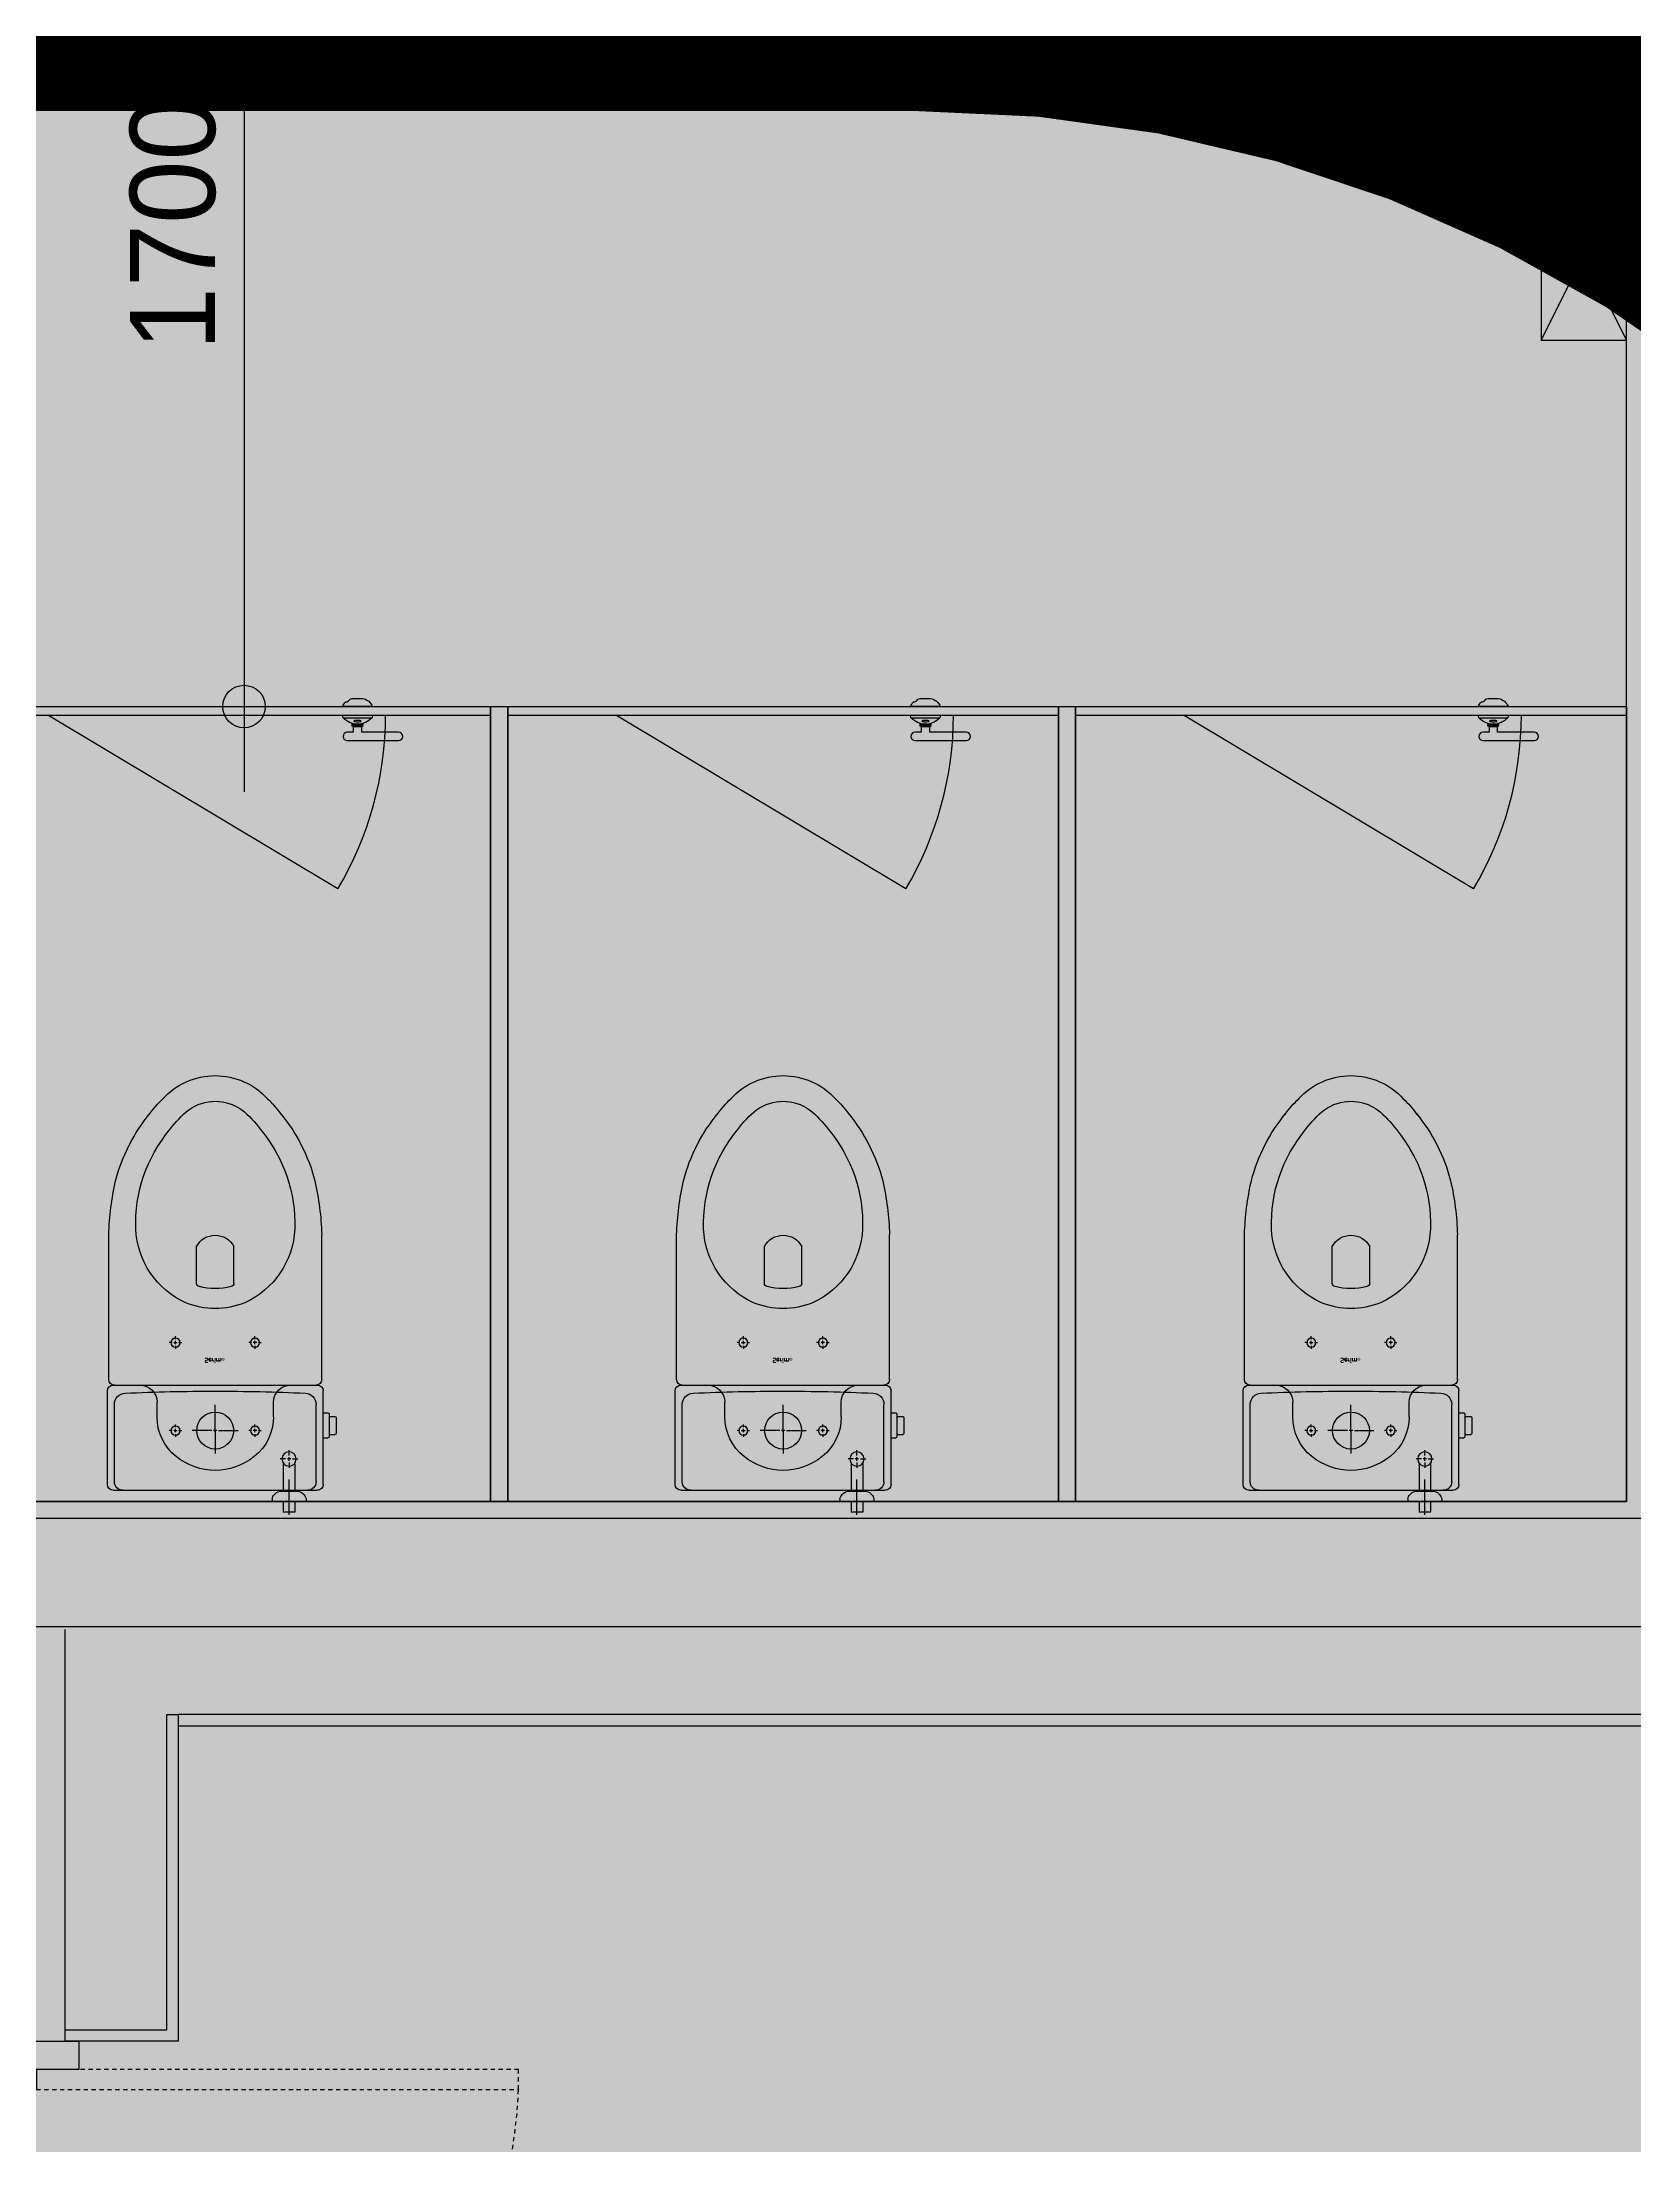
# Model space of a CAD drawing. Header units: millimetres. Extents: x 13515 to 183937, y -33900 to -660.
# Drawn here: x 60168.4 to 60212.3, y -20700.9 to -20642.9 of the extents above; entities that cross this region are included whole.
import ezdxf

# ---------------------------------------------------------------- set-up
doc = ezdxf.new("R2010")
doc.units = ezdxf.units.MM
doc.header["$LTSCALE"] = 100
doc.header["$MEASUREMENT"] = 0
doc.header["$PDSIZE"] = -10
doc.linetypes.add('HID', pattern=[2.5, 1.5, -1])
doc.linetypes.add('HIDDEN', pattern=[2, 1, -1])
doc.layers.get('0').update_dxf_attribs({"linetype": 'CONTINUOUS'})
doc.layers.get('Defpoints').update_dxf_attribs({"color": 171, "linetype": 'CONTINUOUS'})
for name, color, linetype in [('254', 254, 'CONTINUOUS'), ('DOOR', 4, 'CONTINUOUS'), ('DOOR(OPEN ELE)', 5, 'CONTINUOUS'), ('ELE9', 9, 'CONTINUOUS'), ('LED', 7, 'CONTINUOUS'), ('TOI', 12, 'CONTINUOUS')]:
    doc.layers.add(name, color=color, linetype=linetype)
doc.styles.add('CGS', font='cgse', dxfattribs={"bigfont": 'cgs'})
doc.styles.add('DIM', font='txt.shx', dxfattribs={"height": 30})
doc.styles.add('나눔바른고딕', font='NanumBarunGothic.ttf')
doc.dimstyles.new('NDIM 1200', dxfattribs={"dimscale": 75, "dimtxt": 3, "dimasz": 1, "dimexe": 2, "dimexo": 2, "dimgap": 1, "dimtad": 1, "dimdec": 0, "dimdsep": 46, "dimtxsty": 'CGS', "dimblk": 'DOT0', "dimcen": 1, "dimdle": 8, "dimclrd": 256, "dimclre": 256, "dimclrt": 256, "dimadec": 0, "dimazin": 0, "dimtfac": 1, "dimtdec": 0, "dimtix": 1, "dimtmove": 2, "dimatfit": 3, "dimldrblk": 'DOT0', "dimfxl": 1, "dimtolj": 1, "dimtzin": 0, "dimlwd": -1, "dimlwe": -1, "dimarcsym": 0})

# ---------------------------------------------------------------- blocks, each defined once
blk = doc.blocks.new('DOT0')
blk.add_line((-3, 0), (3, 0))
at = {"color": 6}
blk.add_circle((0, 0), 0.75, dxfattribs=at)
blk = doc.blocks.new('*D148')
at = {"layer": 'Defpoints', "color": 0, "ltscale": 0.1, "transparency": 16777216}
for p in [(37341812.5, 551571.3), (37341613.9, 549871.3), (37341815.4, 549871.3)]:
    blk.add_point(p, dxfattribs=at)
at = {"layer": 'ELE9', "ltscale": 0.1, "transparency": 16777216}
for p, q in [((37341912.5, 551571.3), (37341915.4, 551571.3)), ((37341815.4, 551521.3), (37341815.4, 549921.3)), ((37341713.9, 549871.3), (37341915.4, 549871.3))]:
    blk.add_line(p, q, dxfattribs=at)
at = {"layer": 'ELE9', "ltscale": 0.1, "transparency": 16777216, "xscale": 50, "yscale": 50, "zscale": 50}
for p, rotation in [((37341815.4, 551571.3), 90), ((37341815.4, 549871.3), 270)]:
    blk.add_blockref('DOT0', p, dxfattribs=dict(at, rotation=rotation))
at = {"layer": 'ELE9', "ltscale": 0.1, "transparency": 16777216, "insert": (37341690.4, 550721.3), "char_height": 150, "attachment_point": 5, "rotation": 90, "style": 'CGS'}
blk.add_mtext('\\A1;1700', dxfattribs=at)
blk = doc.blocks.new('A$C3F015CE3')
at = {"layer": 'TOI'}
for p, q in [((335, 746), (335, 750)), ((354.8, 750), (354.8, 768.6)), ((375.3, 768.6), (354.8, 768.6)), ((365, 773.2), (365, 710.9)), ((375.3, 750), (375.3, 768.6)), ((395, 746), (395, 750)), ((45, 720), (45, 555)), ((55, 730), (415, 730)), ((57.5, 715), (57.5, 579)), ((382.6, 732), (347.4, 732)), ((354.8, 683), (354.8, 732)), ((375.3, 683), (375.3, 732)), ((412.5, 715), (412.5, 579)), ((425, 720), (425, 555)), ((359, 675), (349.5, 675)), ((359, 675), (349.5, 675)), ((368, 675), (362, 675)), ((368, 675), (362, 675)), ((365, 681), (365, 690.5)), ((365, 681), (365, 690.5)), ((365, 678), (365, 672)), ((365, 678), (365, 672)), ((365, 669), (365, 659.5)), ((365, 669), (365, 659.5)), ((371, 675), (380.5, 675)), ((371, 675), (380.5, 675)), ((165, 631), (165, 636)), ((235, 631), (235, 665.5)), ((235, 626), (235, 660.5)), ((305, 631), (305, 636)), ((425, 637.9), (433.5, 637.9)), ((435.5, 595.9), (435.5, 635.9)), ((435.5, 631.9), (445.8, 631.9)), ((447.8, 601.9), (447.8, 629.9)), ((132.5, 600.6), (132.5, 575)), ((159, 625), (154, 625)), ((162, 625), (168, 625)), ((165, 628), (165, 622)), ((165, 619), (165, 614)), ((171, 625), (176, 625)), ((229, 625), (194.5, 625)), ((238, 625), (232, 625)), ((235, 628), (235, 622)), ((235, 623), (235, 617)), ((235, 619), (235, 584.5)), ((235, 614), (235, 579.5)), ((241, 625), (275.5, 625)), ((299, 625), (294, 625)), ((308, 625), (302, 625)), ((305, 628), (305, 622)), ((305, 619), (305, 614)), ((311, 625), (316, 625)), ((337.5, 600.6), (337.5, 575)), ((425, 593.9), (433.5, 593.9)), ((435.5, 599.9), (445.8, 599.9)), ((47.5, 535), (47.5, 280)), ((52.5, 545), (417.5, 545)), ((55, 545), (415, 545)), ((422.5, 535), (422.5, 280)), ((159, 470), (154, 470)), ((162, 470), (168, 470)), ((165, 476), (165, 481)), ((165, 473), (165, 467)), ((165, 464), (165, 459)), ((171, 470), (176, 470)), ((299, 470), (294, 470)), ((308, 470), (302, 470)), ((305, 476), (305, 481)), ((305, 473), (305, 467)), ((305, 464), (305, 459)), ((311, 470), (316, 470)), ((202, 366), (202, 301)), ((268, 366), (268, 301))]:
    blk.add_line(p, q, dxfattribs=at)
for centre, radius in [((365, 675), 12.5), ((165, 625), 8), ((305, 625), 8), ((165, 470), 8), ((305, 470), 8)]:
    blk.add_circle(centre, radius, dxfattribs=at)
for centre, radius, start, end in [((352.4, 748.9), 17.6, 189.469, 253.5331), ((377.6, 748.9), 17.6, 286.4669, 350.531), ((55, 720), 10, 90, 180), ((72.5, 715), 15, 90, 180), ((397.5, 715), 15, 0, 90), ((415, 720), 10, 0, 90), ((222.5, 600.6), 90, 128.6822, 180), ((235, 585), 110, 51.3178, 128.6822), ((247.5, 600.6), 90, 0, 51.3178), ((235, 625), 32.5, 90, 270), ((235, 625), 32.5, 270, 90), ((433.5, 635.9), 2, 0, 90), ((445.8, 629.9), 2, 0, 90), ((433.5, 595.9), 2, 270, 0), ((445.8, 601.9), 2, 270, 0), ((77.5, 579), 20, 180, 267.4985), ((233.8, 4155.6), 3600, 267.4985, 270.0199), ((102.5, 575), 30, 270, 0), ((236.3, 4155.6), 3600, 269.9801, 272.5015), ((367.5, 575), 30, 180, 270), ((392.5, 579), 20, 272.5015, 0), ((55, 555), 10, 180, 270), ((57.5, 535), 10, 90, 180), ((412.5, 535), 10, 0, 90), ((415, 555), 10, 270, 0), ((235, 270), 140, 68.2132, 111.7868), ((244.9, 263.3), 150, 114.336, 177.4508), ((207, 366), 5, 90, 180), ((235, 274.4), 100.6, 73.8382, 106.1618), ((263, 366), 5, 0, 90), ((225.1, 263.3), 150, 2.5492, 65.664), ((235, 318.2), 37.2, 207.5632, 332.4368), ((547.3, 295.1), 500, 181.7364, 192.7267), ((354.9, 261.3), 260, 178.084, 219.7652), ((115.1, 261.3), 260, 320.2348, 1.916), ((-77.3, 295.1), 500, 347.2733, 358.2636), ((354.9, 261.3), 305, 194.4886, 219.7652), ((115.1, 261.3), 305, 320.2348, 345.5114), ((315.4, 214.5), 200, 216.6852, 230.5715), ((154.6, 214.5), 200, 309.4285, 323.3148), ((315.4, 214.5), 245, 216.6852, 225.2345), ((235, 125), 125, 222.5102, 317.4898), ((235, 125), 80, 234.3409, 305.6591), ((154.6, 214.5), 245, 314.7655, 323.3148)]:
    blk.add_arc(centre, radius, start, end, dxfattribs=at)
at = {"layer": 'TOI', "style": 'DIM'}
for s, height, p in [('S', 8, (216.2, 497.2)), ('erim', 8, (222.7, 497.2)), ('㉿', 4, (246, 497.2))]:
    blk.add_text(s, height=height, dxfattribs=at).set_placement(p)
blk = doc.blocks.new('A$C6222c99a')
at = {"layer": 'DOOR'}
for points in [[(815, 933.2), (850, 933.2), (850, 105.7), (815, 105.7)], [(0, 18.2), (50, 18.2), (50, 168.2), (0, 168.2)], [(900, 18.2), (850, 18.2), (850, 168.2), (900, 168.2)]]:
    blk.add_lwpolyline(points, close=True, dxfattribs=at)
at = {"layer": 'DOOR(OPEN ELE)', "linetype": 'HID', "ltscale": 0.05}
blk.add_arc((815, 168.2), 765, 90, 180, dxfattribs=at)
at = {"layer": 'Defpoints', "style": '나눔바른고딕'}
blk.add_text('SSD-900', height=100, dxfattribs=at).set_placement((153.4, 46.2))
blk = doc.blocks.new('A$C53FA6734')
at = {"layer": 'TOI'}
blk.add_lwpolyline([(0, 150), (300, 150), (300, 0), (0, 0)], close=True, dxfattribs=at)
for points in [[(300, 0), (0, 150)], [(0, 0), (300, 150)]]:
    blk.add_lwpolyline(points, dxfattribs=at)
blk = doc.blocks.new('A$C03A90DB8')
at = {"layer": 'DOOR'}
for points in [[(0, 924.3), (50, 924.3), (50, 774.3), (0, 774.3)], [(1800, 924.3), (1750, 924.3), (1750, 774.3), (1800, 774.3)]]:
    blk.add_lwpolyline(points, close=True, dxfattribs=at)
for points in [[(50, 0), (50, 849.3), (85, 849.3), (85, 0)], [(1750, 0), (1750, 849.3), (1715, 849.3), (1715, 0)], [(85, 0), (50, 0)], [(1715, 0), (1750, 0)]]:
    blk.add_lwpolyline(points, dxfattribs=at)
at = {"layer": 'DOOR(OPEN ELE)', "linetype": 'HID', "ltscale": 0.05}
for points in [[(50, 1698.6), (50, 849.3), (85, 849.3), (85, 1698.6)], [(85, 1698.6), (50, 1698.6)], [(1750, 1698.6), (1750, 849.3), (1715, 849.3), (1715, 1698.6)], [(1715, 1698.6), (1750, 1698.6)]]:
    blk.add_lwpolyline(points, dxfattribs=at)
for centre, start, end in [((50, 849.3), 0, 87.6401), ((1750, 849.3), 92.3599, 180), ((50, 849.3), 272.3599, 0), ((1750, 849.3), 180, 267.6401)]:
    blk.add_arc(centre, 850, start, end, dxfattribs=at)
at = {"layer": 'Defpoints', "style": '나눔바른고딕'}
blk.add_text('SSD-1800', height=100, dxfattribs=at).set_placement((586.5, 818.8))
blk = doc.blocks.new('B2FF')
at = {"layer": 'ELE9', "ltscale": 0.1}
for p, q in [((37341980.7, 549550.1), (37341469.9, 549856.3)), ((37341989.8, 549851.3), (37342040.8, 549851.3)), ((37342980.7, 549550.1), (37342469.9, 549856.3)), ((37342989.8, 549851.3), (37343040.8, 549851.3)), ((37343980.7, 549550.1), (37343469.9, 549856.3)), ((37343989.8, 549851.3), (37344040.8, 549851.3)), ((37342025.3, 549837.8), (37342005.3, 549837.8)), ((37342022.8, 549836.3), (37342025.3, 549837.8)), ((37342022.8, 549826.3), (37342022.8, 549836.3)), ((37342075.4, 549826.3), (37342022.8, 549826.3)), ((37342025.3, 549839.3), (37342025.3, 549841.8)), ((37343025.3, 549837.8), (37343005.3, 549837.8)), ((37343022.8, 549836.3), (37343025.3, 549837.8)), ((37343022.8, 549826.3), (37343022.8, 549836.3)), ((37343075.4, 549826.3), (37343022.8, 549826.3)), ((37343025.3, 549839.3), (37343025.3, 549841.8)), ((37344025.3, 549837.8), (37344005.3, 549837.8)), ((37344022.8, 549836.3), (37344025.3, 549837.8)), ((37344022.8, 549826.3), (37344022.8, 549836.3)), ((37344075.4, 549826.3), (37344022.8, 549826.3)), ((37344025.3, 549839.3), (37344025.3, 549841.8))]:
    blk.add_line(p, q, dxfattribs=at)
for points in [[(37339374.7, 549896.3), (37339374.7, 548251.3), (37347569.7, 548251.3), (37347569.7, 550811.3), (37347379.7, 550811.3), (37347379.7, 548441.3), (37346019.7, 548441.3), (37346019.7, 550621.3), (37346579.7, 550621.3), (37346579.7, 550811.3), (37345829.7, 550811.3), (37345829.7, 548441.3), (37344469.7, 548441.3), (37344469.7, 550621.3), (37345029.7, 550621.3), (37345029.7, 550811.3), (37344469.7, 550811.3), (37344469.7, 551016.3), (37344279.7, 551016.3), (37344279.7, 548441.3), (37339564.7, 548441.3), (37339564.7, 549896.3), (37339374.7, 549896.3)], [(37339495.7, 549926.3), (37339594.7, 549926.3), (37339594.7, 548471.3), (37344249.7, 548471.3), (37344249.7, 551016.3)], [(37341699.7, 548076.3), (37348374.7, 548076.3), (37348374.7, 548251.3), (37348354.7, 548251.3), (37348354.7, 548096.3), (37341699.7, 548096.3)], [(37341499.7, 548246.3), (37341499.7, 547521.3)], [(37341499.7, 547541.3), (37341679.7, 547541.3), (37341679.7, 548096.3), (37341699.7, 548096.3), (37341699.7, 547521.3), (37341499.7, 547521.3)]]:
    blk.add_lwpolyline(points, dxfattribs=at)
for points in [[(37341988.8, 549871.3, -0.106445), (37341994.5, 549879.5, 0.296117), (37342002.1, 549884.2, -0.043036), (37342006, 549885.3), (37342024.5, 549885.3, -0.249566), (37342041.8, 549871.3)], [(37342988.8, 549871.3, -0.106445), (37342994.5, 549879.5, 0.296117), (37343002.1, 549884.2, -0.043036), (37343006, 549885.3), (37343024.5, 549885.3, -0.249566), (37343041.8, 549871.3)], [(37343988.8, 549871.3, -0.106445), (37343994.5, 549879.5, 0.296117), (37344002.1, 549884.2, -0.043036), (37344006, 549885.3), (37344024.5, 549885.3, -0.249566), (37344041.8, 549871.3)], [(37342041.8, 549856.3), (37342040.8, 549851.3, -0.431373), (37341989.8, 549851.3), (37341988.8, 549856.3)], [(37343041.8, 549856.3), (37343040.8, 549851.3, -0.431373), (37342989.8, 549851.3), (37342988.8, 549856.3)], [(37344041.8, 549856.3), (37344040.8, 549851.3, -0.431373), (37343989.8, 549851.3), (37343988.8, 549856.3)]]:
    blk.add_lwpolyline(points, format="xyb", close=True, dxfattribs=at)
for points in [[(37341279.7, 548471.3), (37341279.7, 549871.3), (37342249.7, 549871.3), (37342249.7, 548471.3)], [(37341279.7, 548471.3), (37341279.7, 549856.3), (37342249.7, 549856.3), (37342249.7, 548471.3)], [(37342249.7, 549871.3), (37342279.7, 549871.3), (37342279.7, 548471.3), (37342249.7, 548471.3)], [(37342279.7, 548471.3), (37342279.7, 549871.3), (37343249.7, 549871.3), (37343249.7, 548471.3)], [(37342279.7, 548471.3), (37342279.7, 549856.3), (37343249.7, 549856.3), (37343249.7, 548471.3)], [(37343249.7, 549871.3), (37343279.7, 549871.3), (37343279.7, 548471.3), (37343249.7, 548471.3)], [(37343279.7, 548471.3), (37343279.7, 549871.3), (37344249.7, 549871.3), (37344249.7, 548471.3)], [(37343279.7, 548471.3), (37343279.7, 549856.3), (37344249.7, 549856.3), (37344249.7, 548471.3)]]:
    blk.add_lwpolyline(points, close=True, dxfattribs=at)
for points in [[(37342005.3, 549841.8), (37342005.3, 549839.3), (37342025.3, 549839.3), (37342005.3, 549839.3), (37342005.3, 549837.8), (37342007.8, 549836.3), (37342022.8, 549836.3), (37342007.8, 549836.3), (37342007.8, 549826.3), (37341997.3, 549826.3, 1), (37341997.3, 549811.3), (37342087.3, 549811.3, 1), (37342087.3, 549826.3), (37342074.8, 549826.3)], [(37343005.3, 549841.8), (37343005.3, 549839.3), (37343025.3, 549839.3), (37343005.3, 549839.3), (37343005.3, 549837.8), (37343007.8, 549836.3), (37343022.8, 549836.3), (37343007.8, 549836.3), (37343007.8, 549826.3), (37342997.3, 549826.3, 1), (37342997.3, 549811.3), (37343087.3, 549811.3, 1), (37343087.3, 549826.3), (37343074.8, 549826.3)], [(37344005.3, 549841.8), (37344005.3, 549839.3), (37344025.3, 549839.3), (37344005.3, 549839.3), (37344005.3, 549837.8), (37344007.8, 549836.3), (37344022.8, 549836.3), (37344007.8, 549836.3), (37344007.8, 549826.3), (37343997.3, 549826.3, 1), (37343997.3, 549811.3), (37344087.3, 549811.3, 1), (37344087.3, 549826.3), (37344074.8, 549826.3)]]:
    blk.add_lwpolyline(points, format="xyb", dxfattribs=at)
for centre in [(37341464.7, 549856.3), (37342464.7, 549856.3), (37343464.7, 549856.3)]:
    blk.add_arc(centre, 600, 329.3096, 0, dxfattribs=at)
at = {"layer": 'ELE9', "ltscale": 0.1, "extrusion": (0, 0, -1)}
for centre in [(37342015.3, 549845.6), (37343015.3, 549845.6), (37344015.3, 549845.6)]:
    blk.add_ellipse(centre, major_axis=(6.5, 0), ratio=0.193008, dxfattribs=at)
at = {"layer": 'ELE9', "ltscale": 0.1, "xscale": -1}
for name, p, rotation in [('A$C6222c99a', (37344417.9, 551916.3), 90), ('A$C53FA6734', (37344099.7, 550516.3), 270), ('A$C3F015CE3', (37341529.7, 549221.3), 180), ('A$C3F015CE3', (37342529.7, 549221.3), 180), ('A$C3F015CE3', (37343529.7, 549221.3), 180)]:
    blk.add_blockref(name, p, dxfattribs=dict(at, rotation=rotation))
at = {"layer": 'ELE9', "ltscale": 0.1, "rotation": 270}
blk.add_blockref('A$C03A90DB8', (37340600.4, 547521.3), dxfattribs=at)
at = {"layer": 'ELE9', "ltscale": 0.1}
dim = blk.add_linear_dim(base=(37341815.4, 549871.3), p1=(37341812.5, 551571.3), p2=(37341613.9, 549871.3), angle=90, dimstyle='NDIM 1200', override={"dimscale": 50, "dimclrd": 256, "dimclre": 256, "dimclrt": 256}, dxfattribs=at)
dim.commit()
dim.dimension.update_dxf_attribs({"geometry": '*D148', "text_midpoint": (37341690.4, 550721.3)})

msp = doc.modelspace()

# ---------------------------------------------------------------- hatches: boundary and pattern name
at = {"layer": '254', "ltscale": 10000}
h = msp.add_hatch(color=256, dxfattribs=at)
h.dxf.hatch_style = 1
edge = h.paths.add_edge_path()
edge.add_arc((60080.015, -20680.846), 40, 90, 180)
edge.add_line((60040.015, -20680.846), (60040.015, -20739.181))
edge.add_arc((60080.015, -20739.181), 40, 180, 270)
edge.add_line((60080.015, -20779.181), (60192.57, -20779.181))
edge.add_arc((60192.57, -20739.181), 40, 270, 360)
edge.add_line((60232.57, -20739.181), (60232.57, -20680.846))
edge.add_arc((60192.57, -20680.846), 40, 0, 90)
edge.add_line((60192.57, -20640.846), (60080.015, -20640.846))

# ---------------------------------------------------------------- next in the draw order: block references
at = {"xscale": 0.01565177005511743, "yscale": 0.01565177005511743, "zscale": 0.01565177005511743}
msp.add_blockref('B2FF', (-524291.512, -29267.715), dxfattribs=at)

# ---------------------------------------------------------------- next in the draw order: linework, layer by layer
at = {"layer": 'LED', "color": 6, "linetype": 'HIDDEN', "ltscale": 0.3, "const_width": 8}
msp.add_lwpolyline([(60080.015, -20640.846, 0.414214), (60040.015, -20680.846), (60040.015, -20739.181, 0.414214), (60080.015, -20779.181), (60192.57, -20779.181, 0.414214), (60232.57, -20739.181), (60232.57, -20680.846, 0.414214), (60192.57, -20640.846)], format="xyb", close=True, dxfattribs=at)

doc.saveas('drawing.dxf')
